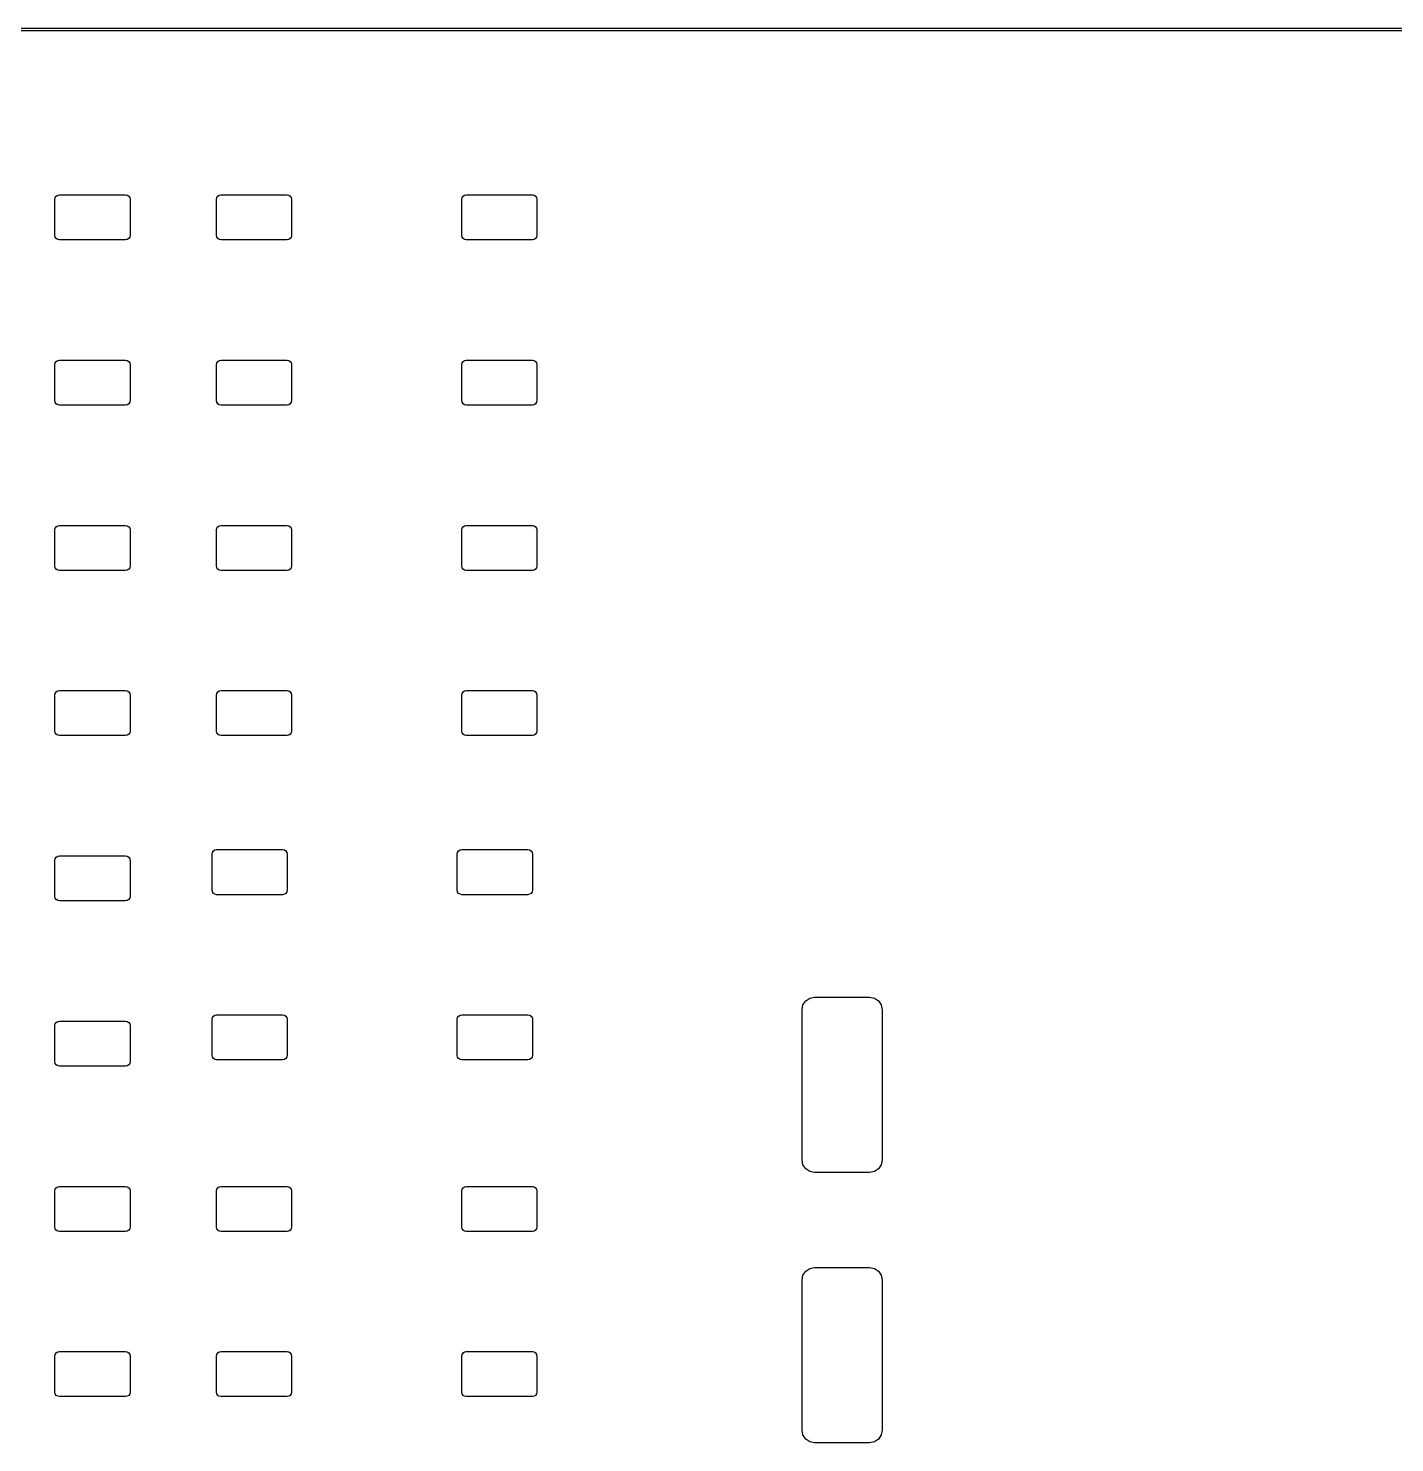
# Model space of a CAD drawing. Header units: millimetres. Extents: x 68 to 175, y -163 to -92.
# Drawn here: x 94.09 to 121.38, y -119.76 to -91.5 of the extents above; entities that cross this region are included whole.
import ezdxf

# ---------------------------------------------------------------- set-up
doc = ezdxf.new("R2010")
doc.units = ezdxf.units.MM
doc.layers.add('Edge.Cuts', color=254, linetype='CONTINUOUS', true_color=0xd0d2cd)

msp = doc.modelspace()

# ---------------------------------------------------------------- linework, layer by layer
at = {"layer": 'Edge.Cuts', "linetype": 'CONTINUOUS'}
for p, q in [((70.1626, -91.5034), (172.6008, -91.5034)), ((172.6008, -91.5534), (70.1692, -91.5534)), ((94.621, -94.922), (94.627851, -94.887558)), ((94.621, -95.642), (94.621, -94.922)), ((94.627851, -94.887558), (94.64736, -94.85836)), ((94.64736, -94.85836), (94.676558, -94.838851)), ((94.676558, -94.838851), (94.711, -94.832)), ((94.711, -94.832), (96.031, -94.832)), ((96.031, -94.832), (96.065442, -94.838851)), ((96.065442, -94.838851), (96.09464, -94.85836)), ((96.09464, -94.85836), (96.114149, -94.887558)), ((96.114149, -94.887558), (96.121, -94.922)), ((96.121, -94.922), (96.121, -95.642)), ((97.849, -94.922), (97.855851, -94.887558)), ((97.849, -95.642), (97.849, -94.922)), ((97.855851, -94.887558), (97.87536, -94.85836)), ((97.87536, -94.85836), (97.904558, -94.838851)), ((97.904558, -94.838851), (97.939, -94.832)), ((97.939, -94.832), (99.259, -94.832)), ((99.259, -94.832), (99.293442, -94.838851)), ((99.293442, -94.838851), (99.32264, -94.85836)), ((99.32264, -94.85836), (99.342149, -94.887558)), ((99.342149, -94.887558), (99.349, -94.922)), ((99.349, -94.922), (99.349, -95.642)), ((102.749, -94.922), (102.755851, -94.887558)), ((102.749, -95.642), (102.749, -94.922)), ((102.755851, -94.887558), (102.77536, -94.85836)), ((102.77536, -94.85836), (102.804558, -94.838851)), ((102.804558, -94.838851), (102.839, -94.832)), ((102.839, -94.832), (104.159, -94.832)), ((104.159, -94.832), (104.193442, -94.838851)), ((104.193442, -94.838851), (104.22264, -94.85836)), ((104.22264, -94.85836), (104.242149, -94.887558)), ((104.242149, -94.887558), (104.249, -94.922)), ((104.249, -94.922), (104.249, -95.642)), ((94.627851, -95.676442), (94.621, -95.642)), ((94.64736, -95.70564), (94.627851, -95.676442)), ((94.676558, -95.725149), (94.64736, -95.70564)), ((94.711, -95.732), (94.676558, -95.725149)), ((96.031, -95.732), (94.711, -95.732)), ((96.065442, -95.725149), (96.031, -95.732)), ((96.09464, -95.70564), (96.065442, -95.725149)), ((96.114149, -95.676442), (96.09464, -95.70564)), ((96.121, -95.642), (96.114149, -95.676442)), ((97.855851, -95.676442), (97.849, -95.642)), ((97.87536, -95.70564), (97.855851, -95.676442)), ((97.904558, -95.725149), (97.87536, -95.70564)), ((97.939, -95.732), (97.904558, -95.725149)), ((99.259, -95.732), (97.939, -95.732)), ((99.293442, -95.725149), (99.259, -95.732)), ((99.32264, -95.70564), (99.293442, -95.725149)), ((99.342149, -95.676442), (99.32264, -95.70564)), ((99.349, -95.642), (99.342149, -95.676442)), ((102.755851, -95.676442), (102.749, -95.642)), ((102.77536, -95.70564), (102.755851, -95.676442)), ((102.804558, -95.725149), (102.77536, -95.70564)), ((102.839, -95.732), (102.804558, -95.725149)), ((104.159, -95.732), (102.839, -95.732)), ((104.193442, -95.725149), (104.159, -95.732)), ((104.22264, -95.70564), (104.193442, -95.725149)), ((104.242149, -95.676442), (104.22264, -95.70564)), ((104.249, -95.642), (104.242149, -95.676442)), ((94.621, -98.222), (94.627851, -98.187558)), ((94.621, -98.942), (94.621, -98.222)), ((94.627851, -98.187558), (94.64736, -98.15836)), ((94.64736, -98.15836), (94.676558, -98.138851)), ((94.676558, -98.138851), (94.711, -98.132)), ((94.711, -98.132), (96.031, -98.132)), ((96.031, -98.132), (96.065442, -98.138851)), ((96.065442, -98.138851), (96.09464, -98.15836)), ((96.09464, -98.15836), (96.114149, -98.187558)), ((96.114149, -98.187558), (96.121, -98.222)), ((96.121, -98.222), (96.121, -98.942)), ((97.849, -98.222), (97.855851, -98.187558)), ((97.849, -98.942), (97.849, -98.222)), ((97.855851, -98.187558), (97.87536, -98.15836)), ((97.87536, -98.15836), (97.904558, -98.138851)), ((97.904558, -98.138851), (97.939, -98.132)), ((97.939, -98.132), (99.259, -98.132)), ((99.259, -98.132), (99.293442, -98.138851)), ((99.293442, -98.138851), (99.32264, -98.15836)), ((99.32264, -98.15836), (99.342149, -98.187558)), ((99.342149, -98.187558), (99.349, -98.222)), ((99.349, -98.222), (99.349, -98.942)), ((102.749, -98.222), (102.755851, -98.187558)), ((102.749, -98.942), (102.749, -98.222)), ((102.755851, -98.187558), (102.77536, -98.15836)), ((102.77536, -98.15836), (102.804558, -98.138851)), ((102.804558, -98.138851), (102.839, -98.132)), ((102.839, -98.132), (104.159, -98.132)), ((104.159, -98.132), (104.193442, -98.138851)), ((104.193442, -98.138851), (104.22264, -98.15836)), ((104.22264, -98.15836), (104.242149, -98.187558)), ((104.242149, -98.187558), (104.249, -98.222)), ((104.249, -98.222), (104.249, -98.942)), ((94.627851, -98.976442), (94.621, -98.942)), ((94.64736, -99.00564), (94.627851, -98.976442)), ((94.676558, -99.025149), (94.64736, -99.00564)), ((94.711, -99.032), (94.676558, -99.025149)), ((96.031, -99.032), (94.711, -99.032)), ((96.065442, -99.025149), (96.031, -99.032)), ((96.09464, -99.00564), (96.065442, -99.025149)), ((96.114149, -98.976442), (96.09464, -99.00564)), ((96.121, -98.942), (96.114149, -98.976442)), ((97.855851, -98.976442), (97.849, -98.942)), ((97.87536, -99.00564), (97.855851, -98.976442)), ((97.904558, -99.025149), (97.87536, -99.00564)), ((97.939, -99.032), (97.904558, -99.025149)), ((99.259, -99.032), (97.939, -99.032)), ((99.293442, -99.025149), (99.259, -99.032)), ((99.32264, -99.00564), (99.293442, -99.025149)), ((99.342149, -98.976442), (99.32264, -99.00564)), ((99.349, -98.942), (99.342149, -98.976442)), ((102.755851, -98.976442), (102.749, -98.942)), ((102.77536, -99.00564), (102.755851, -98.976442)), ((102.804558, -99.025149), (102.77536, -99.00564)), ((102.839, -99.032), (102.804558, -99.025149)), ((104.159, -99.032), (102.839, -99.032)), ((104.193442, -99.025149), (104.159, -99.032)), ((104.22264, -99.00564), (104.193442, -99.025149)), ((104.242149, -98.976442), (104.22264, -99.00564)), ((104.249, -98.942), (104.242149, -98.976442)), ((94.64736, -101.46236), (94.676558, -101.442851)), ((94.676558, -101.442851), (94.711, -101.436)), ((94.711, -101.436), (96.031, -101.436)), ((96.031, -101.436), (96.065442, -101.442851)), ((96.065442, -101.442851), (96.09464, -101.46236)), ((97.87536, -101.46236), (97.904558, -101.442851)), ((97.904558, -101.442851), (97.939, -101.436)), ((97.939, -101.436), (99.259, -101.436)), ((99.259, -101.436), (99.293442, -101.442851)), ((99.293442, -101.442851), (99.32264, -101.46236)), ((102.77536, -101.46236), (102.804558, -101.442851)), ((102.804558, -101.442851), (102.839, -101.436)), ((102.839, -101.436), (104.159, -101.436)), ((104.159, -101.436), (104.193442, -101.442851)), ((104.193442, -101.442851), (104.22264, -101.46236)), ((94.621, -101.526), (94.627851, -101.491558)), ((94.621, -102.246), (94.621, -101.526)), ((94.627851, -101.491558), (94.64736, -101.46236)), ((96.09464, -101.46236), (96.114149, -101.491558)), ((96.114149, -101.491558), (96.121, -101.526)), ((96.121, -101.526), (96.121, -102.246)), ((97.849, -101.526), (97.855851, -101.491558)), ((97.849, -102.246), (97.849, -101.526)), ((97.855851, -101.491558), (97.87536, -101.46236)), ((99.32264, -101.46236), (99.342149, -101.491558)), ((99.342149, -101.491558), (99.349, -101.526)), ((99.349, -101.526), (99.349, -102.246)), ((102.749, -101.526), (102.755851, -101.491558)), ((102.749, -102.246), (102.749, -101.526)), ((102.755851, -101.491558), (102.77536, -101.46236)), ((104.22264, -101.46236), (104.242149, -101.491558)), ((104.242149, -101.491558), (104.249, -101.526)), ((104.249, -101.526), (104.249, -102.246)), ((94.627851, -102.280442), (94.621, -102.246)), ((94.64736, -102.30964), (94.627851, -102.280442)), ((96.114149, -102.280442), (96.09464, -102.30964)), ((96.121, -102.246), (96.114149, -102.280442)), ((97.855851, -102.280442), (97.849, -102.246)), ((97.87536, -102.30964), (97.855851, -102.280442)), ((99.342149, -102.280442), (99.32264, -102.30964)), ((99.349, -102.246), (99.342149, -102.280442)), ((102.755851, -102.280442), (102.749, -102.246)), ((102.77536, -102.30964), (102.755851, -102.280442)), ((104.242149, -102.280442), (104.22264, -102.30964)), ((104.249, -102.246), (104.242149, -102.280442)), ((94.676558, -102.329149), (94.64736, -102.30964)), ((94.711, -102.336), (94.676558, -102.329149)), ((96.031, -102.336), (94.711, -102.336)), ((96.065442, -102.329149), (96.031, -102.336)), ((96.09464, -102.30964), (96.065442, -102.329149)), ((97.904558, -102.329149), (97.87536, -102.30964)), ((97.939, -102.336), (97.904558, -102.329149)), ((99.259, -102.336), (97.939, -102.336)), ((99.293442, -102.329149), (99.259, -102.336)), ((99.32264, -102.30964), (99.293442, -102.329149)), ((102.804558, -102.329149), (102.77536, -102.30964)), ((102.839, -102.336), (102.804558, -102.329149)), ((104.159, -102.336), (102.839, -102.336)), ((104.193442, -102.329149), (104.159, -102.336)), ((104.22264, -102.30964), (104.193442, -102.329149)), ((94.621, -104.826), (94.627851, -104.791558)), ((94.621, -105.546), (94.621, -104.826)), ((94.627851, -104.791558), (94.64736, -104.76236)), ((94.64736, -104.76236), (94.676558, -104.742851)), ((94.676558, -104.742851), (94.711, -104.736)), ((94.711, -104.736), (96.031, -104.736)), ((96.031, -104.736), (96.065442, -104.742851)), ((96.065442, -104.742851), (96.09464, -104.76236)), ((96.09464, -104.76236), (96.114149, -104.791558)), ((96.114149, -104.791558), (96.121, -104.826)), ((96.121, -104.826), (96.121, -105.546)), ((97.849, -104.826), (97.855851, -104.791558)), ((97.849, -105.546), (97.849, -104.826)), ((97.855851, -104.791558), (97.87536, -104.76236)), ((97.87536, -104.76236), (97.904558, -104.742851)), ((97.904558, -104.742851), (97.939, -104.736)), ((97.939, -104.736), (99.259, -104.736)), ((99.259, -104.736), (99.293442, -104.742851)), ((99.293442, -104.742851), (99.32264, -104.76236)), ((99.32264, -104.76236), (99.342149, -104.791558)), ((99.342149, -104.791558), (99.349, -104.826)), ((99.349, -104.826), (99.349, -105.546)), ((102.749, -104.826), (102.755851, -104.791558)), ((102.749, -105.546), (102.749, -104.826)), ((102.755851, -104.791558), (102.77536, -104.76236)), ((102.77536, -104.76236), (102.804558, -104.742851)), ((102.804558, -104.742851), (102.839, -104.736)), ((102.839, -104.736), (104.159, -104.736)), ((104.159, -104.736), (104.193442, -104.742851)), ((104.193442, -104.742851), (104.22264, -104.76236)), ((104.22264, -104.76236), (104.242149, -104.791558)), ((104.242149, -104.791558), (104.249, -104.826)), ((104.249, -104.826), (104.249, -105.546)), ((94.627851, -105.580442), (94.621, -105.546)), ((94.64736, -105.60964), (94.627851, -105.580442)), ((94.676558, -105.629149), (94.64736, -105.60964)), ((94.711, -105.636), (94.676558, -105.629149)), ((96.031, -105.636), (94.711, -105.636)), ((96.065442, -105.629149), (96.031, -105.636)), ((96.09464, -105.60964), (96.065442, -105.629149)), ((96.114149, -105.580442), (96.09464, -105.60964)), ((96.121, -105.546), (96.114149, -105.580442)), ((97.855851, -105.580442), (97.849, -105.546)), ((97.87536, -105.60964), (97.855851, -105.580442)), ((97.904558, -105.629149), (97.87536, -105.60964)), ((97.939, -105.636), (97.904558, -105.629149)), ((99.259, -105.636), (97.939, -105.636)), ((99.293442, -105.629149), (99.259, -105.636)), ((99.32264, -105.60964), (99.293442, -105.629149)), ((99.342149, -105.580442), (99.32264, -105.60964)), ((99.349, -105.546), (99.342149, -105.580442)), ((102.755851, -105.580442), (102.749, -105.546)), ((102.77536, -105.60964), (102.755851, -105.580442)), ((102.804558, -105.629149), (102.77536, -105.60964)), ((102.839, -105.636), (102.804558, -105.629149)), ((104.159, -105.636), (102.839, -105.636)), ((104.193442, -105.629149), (104.159, -105.636)), ((104.22264, -105.60964), (104.193442, -105.629149)), ((104.242149, -105.580442), (104.22264, -105.60964)), ((104.249, -105.546), (104.242149, -105.580442)), ((97.765851, -107.969558), (97.78536, -107.94036)), ((97.78536, -107.94036), (97.814558, -107.920851)), ((97.814558, -107.920851), (97.849, -107.914)), ((97.849, -107.914), (99.169, -107.914)), ((99.169, -107.914), (99.203442, -107.920851)), ((99.203442, -107.920851), (99.23264, -107.94036)), ((99.23264, -107.94036), (99.252149, -107.969558)), ((102.665851, -107.969558), (102.68536, -107.94036)), ((102.68536, -107.94036), (102.714558, -107.920851)), ((102.714558, -107.920851), (102.749, -107.914)), ((102.749, -107.914), (104.069, -107.914)), ((104.069, -107.914), (104.103442, -107.920851)), ((104.103442, -107.920851), (104.13264, -107.94036)), ((104.13264, -107.94036), (104.152149, -107.969558)), ((94.621, -108.13), (94.627851, -108.095558)), ((94.621, -108.85), (94.621, -108.13)), ((94.627851, -108.095558), (94.64736, -108.06636)), ((94.64736, -108.06636), (94.676558, -108.046851)), ((94.676558, -108.046851), (94.711, -108.04)), ((94.711, -108.04), (96.031, -108.04)), ((96.031, -108.04), (96.065442, -108.046851)), ((96.065442, -108.046851), (96.09464, -108.06636)), ((96.09464, -108.06636), (96.114149, -108.095558)), ((96.114149, -108.095558), (96.121, -108.13)), ((96.121, -108.13), (96.121, -108.85)), ((97.759, -108.004), (97.765851, -107.969558)), ((97.759, -108.724), (97.759, -108.004)), ((99.252149, -107.969558), (99.259, -108.004)), ((99.259, -108.004), (99.259, -108.724)), ((102.659, -108.004), (102.665851, -107.969558)), ((102.659, -108.724), (102.659, -108.004)), ((104.152149, -107.969558), (104.159, -108.004)), ((104.159, -108.004), (104.159, -108.724)), ((97.765851, -108.758442), (97.759, -108.724)), ((97.78536, -108.78764), (97.765851, -108.758442)), ((97.814558, -108.807149), (97.78536, -108.78764)), ((99.23264, -108.78764), (99.203442, -108.807149)), ((99.252149, -108.758442), (99.23264, -108.78764)), ((99.259, -108.724), (99.252149, -108.758442)), ((102.665851, -108.758442), (102.659, -108.724)), ((102.68536, -108.78764), (102.665851, -108.758442)), ((102.714558, -108.807149), (102.68536, -108.78764)), ((104.13264, -108.78764), (104.103442, -108.807149)), ((104.152149, -108.758442), (104.13264, -108.78764)), ((104.159, -108.724), (104.152149, -108.758442)), ((94.627851, -108.884442), (94.621, -108.85)), ((94.64736, -108.91364), (94.627851, -108.884442)), ((94.676558, -108.933149), (94.64736, -108.91364)), ((94.711, -108.94), (94.676558, -108.933149)), ((96.031, -108.94), (94.711, -108.94)), ((96.065442, -108.933149), (96.031, -108.94)), ((96.09464, -108.91364), (96.065442, -108.933149)), ((96.114149, -108.884442), (96.09464, -108.91364)), ((96.121, -108.85), (96.114149, -108.884442)), ((97.849, -108.814), (97.814558, -108.807149)), ((99.169, -108.814), (97.849, -108.814)), ((99.203442, -108.807149), (99.169, -108.814)), ((102.749, -108.814), (102.714558, -108.807149)), ((104.069, -108.814), (102.749, -108.814)), ((104.103442, -108.807149), (104.069, -108.814)), ((109.5454, -111.114), (109.56443, -111.018329)), ((109.56443, -111.018329), (109.618623, -110.937223)), ((109.618623, -110.937223), (109.699729, -110.88303)), ((109.699729, -110.88303), (109.7954, -110.864)), ((109.7954, -110.864), (110.8954, -110.864)), ((110.8954, -110.864), (110.991071, -110.88303)), ((110.991071, -110.88303), (111.072177, -110.937223)), ((111.072177, -110.937223), (111.12637, -111.018329)), ((111.12637, -111.018329), (111.1454, -111.114)), ((94.676558, -111.346851), (94.711, -111.34)), ((94.711, -111.34), (96.031, -111.34)), ((96.031, -111.34), (96.065442, -111.346851)), ((97.759, -111.304), (97.765851, -111.269558)), ((97.759, -112.024), (97.759, -111.304)), ((97.765851, -111.269558), (97.78536, -111.24036)), ((97.78536, -111.24036), (97.814558, -111.220851)), ((97.814558, -111.220851), (97.849, -111.214)), ((97.849, -111.214), (99.169, -111.214)), ((99.169, -111.214), (99.203442, -111.220851)), ((99.203442, -111.220851), (99.23264, -111.24036)), ((99.23264, -111.24036), (99.252149, -111.269558)), ((99.252149, -111.269558), (99.259, -111.304)), ((99.259, -111.304), (99.259, -112.024)), ((102.659, -111.304), (102.665851, -111.269558)), ((102.659, -112.024), (102.659, -111.304)), ((102.665851, -111.269558), (102.68536, -111.24036)), ((102.68536, -111.24036), (102.714558, -111.220851)), ((102.714558, -111.220851), (102.749, -111.214)), ((102.749, -111.214), (104.069, -111.214)), ((104.069, -111.214), (104.103442, -111.220851)), ((104.103442, -111.220851), (104.13264, -111.24036)), ((104.13264, -111.24036), (104.152149, -111.269558)), ((104.152149, -111.269558), (104.159, -111.304)), ((104.159, -111.304), (104.159, -112.024)), ((109.5454, -114.114), (109.5454, -111.114)), ((111.1454, -111.114), (111.1454, -114.114)), ((94.621, -111.43), (94.627851, -111.395558)), ((94.621, -112.15), (94.621, -111.43)), ((94.627851, -111.395558), (94.64736, -111.36636)), ((94.64736, -111.36636), (94.676558, -111.346851)), ((96.065442, -111.346851), (96.09464, -111.36636)), ((96.09464, -111.36636), (96.114149, -111.395558)), ((96.114149, -111.395558), (96.121, -111.43)), ((96.121, -111.43), (96.121, -112.15)), ((94.627851, -112.184442), (94.621, -112.15)), ((94.64736, -112.21364), (94.627851, -112.184442)), ((96.114149, -112.184442), (96.09464, -112.21364)), ((96.121, -112.15), (96.114149, -112.184442)), ((97.765851, -112.058442), (97.759, -112.024)), ((97.78536, -112.08764), (97.765851, -112.058442)), ((97.814558, -112.107149), (97.78536, -112.08764)), ((97.849, -112.114), (97.814558, -112.107149)), ((99.169, -112.114), (97.849, -112.114)), ((99.203442, -112.107149), (99.169, -112.114)), ((99.23264, -112.08764), (99.203442, -112.107149)), ((99.252149, -112.058442), (99.23264, -112.08764)), ((99.259, -112.024), (99.252149, -112.058442)), ((102.665851, -112.058442), (102.659, -112.024)), ((102.68536, -112.08764), (102.665851, -112.058442)), ((102.714558, -112.107149), (102.68536, -112.08764)), ((102.749, -112.114), (102.714558, -112.107149)), ((104.069, -112.114), (102.749, -112.114)), ((104.103442, -112.107149), (104.069, -112.114)), ((104.13264, -112.08764), (104.103442, -112.107149)), ((104.152149, -112.058442), (104.13264, -112.08764)), ((104.159, -112.024), (104.152149, -112.058442)), ((94.676558, -112.233149), (94.64736, -112.21364)), ((94.711, -112.24), (94.676558, -112.233149)), ((96.031, -112.24), (94.711, -112.24)), ((96.065442, -112.233149), (96.031, -112.24)), ((96.09464, -112.21364), (96.065442, -112.233149)), ((109.56443, -114.209671), (109.5454, -114.114)), ((111.1454, -114.114), (111.12637, -114.209671)), ((109.618623, -114.290777), (109.56443, -114.209671)), ((109.699729, -114.34497), (109.618623, -114.290777)), ((109.7954, -114.364), (109.699729, -114.34497)), ((110.8954, -114.364), (109.7954, -114.364)), ((110.991071, -114.34497), (110.8954, -114.364)), ((111.072177, -114.290777), (110.991071, -114.34497)), ((111.12637, -114.209671), (111.072177, -114.290777)), ((94.621, -114.734), (94.627851, -114.699558)), ((94.621, -115.454), (94.621, -114.734)), ((94.627851, -114.699558), (94.64736, -114.67036)), ((94.64736, -114.67036), (94.676558, -114.650851)), ((94.676558, -114.650851), (94.711, -114.644)), ((94.711, -114.644), (96.031, -114.644)), ((96.031, -114.644), (96.065442, -114.650851)), ((96.065442, -114.650851), (96.09464, -114.67036)), ((96.09464, -114.67036), (96.114149, -114.699558)), ((96.114149, -114.699558), (96.121, -114.734)), ((96.121, -114.734), (96.121, -115.454)), ((97.849, -114.734), (97.855851, -114.699558)), ((97.849, -115.454), (97.849, -114.734)), ((97.855851, -114.699558), (97.87536, -114.67036)), ((97.87536, -114.67036), (97.904558, -114.650851)), ((97.904558, -114.650851), (97.939, -114.644)), ((97.939, -114.644), (99.259, -114.644)), ((99.259, -114.644), (99.293442, -114.650851)), ((99.293442, -114.650851), (99.32264, -114.67036)), ((99.32264, -114.67036), (99.342149, -114.699558)), ((99.342149, -114.699558), (99.349, -114.734)), ((99.349, -114.734), (99.349, -115.454)), ((102.749, -114.734), (102.755851, -114.699558)), ((102.749, -115.454), (102.749, -114.734)), ((102.755851, -114.699558), (102.77536, -114.67036)), ((102.77536, -114.67036), (102.804558, -114.650851)), ((102.804558, -114.650851), (102.839, -114.644)), ((102.839, -114.644), (104.159, -114.644)), ((104.159, -114.644), (104.193442, -114.650851)), ((104.193442, -114.650851), (104.22264, -114.67036)), ((104.22264, -114.67036), (104.242149, -114.699558)), ((104.242149, -114.699558), (104.249, -114.734)), ((104.249, -114.734), (104.249, -115.454)), ((94.627851, -115.488442), (94.621, -115.454)), ((94.64736, -115.51764), (94.627851, -115.488442)), ((94.676558, -115.537149), (94.64736, -115.51764)), ((94.711, -115.544), (94.676558, -115.537149)), ((96.031, -115.544), (94.711, -115.544)), ((96.065442, -115.537149), (96.031, -115.544)), ((96.09464, -115.51764), (96.065442, -115.537149)), ((96.114149, -115.488442), (96.09464, -115.51764)), ((96.121, -115.454), (96.114149, -115.488442)), ((97.855851, -115.488442), (97.849, -115.454)), ((97.87536, -115.51764), (97.855851, -115.488442)), ((97.904558, -115.537149), (97.87536, -115.51764)), ((97.939, -115.544), (97.904558, -115.537149)), ((99.259, -115.544), (97.939, -115.544)), ((99.293442, -115.537149), (99.259, -115.544)), ((99.32264, -115.51764), (99.293442, -115.537149)), ((99.342149, -115.488442), (99.32264, -115.51764)), ((99.349, -115.454), (99.342149, -115.488442)), ((102.755851, -115.488442), (102.749, -115.454)), ((102.77536, -115.51764), (102.755851, -115.488442)), ((102.804558, -115.537149), (102.77536, -115.51764)), ((102.839, -115.544), (102.804558, -115.537149)), ((104.159, -115.544), (102.839, -115.544)), ((104.193442, -115.537149), (104.159, -115.544)), ((104.22264, -115.51764), (104.193442, -115.537149)), ((104.242149, -115.488442), (104.22264, -115.51764)), ((104.249, -115.454), (104.242149, -115.488442)), ((109.5454, -116.514), (109.56443, -116.418329)), ((109.56443, -116.418329), (109.618623, -116.337223)), ((109.618623, -116.337223), (109.699729, -116.28303)), ((109.699729, -116.28303), (109.7954, -116.264)), ((109.7954, -116.264), (110.8954, -116.264)), ((110.8954, -116.264), (110.991071, -116.28303)), ((110.991071, -116.28303), (111.072177, -116.337223)), ((111.072177, -116.337223), (111.12637, -116.418329)), ((111.12637, -116.418329), (111.1454, -116.514)), ((109.5454, -119.514), (109.5454, -116.514)), ((111.1454, -116.514), (111.1454, -119.514)), ((94.621, -118.034), (94.627851, -117.999558)), ((94.621, -118.754), (94.621, -118.034)), ((94.627851, -117.999558), (94.64736, -117.97036)), ((94.64736, -117.97036), (94.676558, -117.950851)), ((94.676558, -117.950851), (94.711, -117.944)), ((94.711, -117.944), (96.031, -117.944)), ((96.031, -117.944), (96.065442, -117.950851)), ((96.065442, -117.950851), (96.09464, -117.97036)), ((96.09464, -117.97036), (96.114149, -117.999558)), ((96.114149, -117.999558), (96.121, -118.034)), ((96.121, -118.034), (96.121, -118.754)), ((97.849, -118.034), (97.855851, -117.999558)), ((97.849, -118.754), (97.849, -118.034)), ((97.855851, -117.999558), (97.87536, -117.97036)), ((97.87536, -117.97036), (97.904558, -117.950851)), ((97.904558, -117.950851), (97.939, -117.944)), ((97.939, -117.944), (99.259, -117.944)), ((99.259, -117.944), (99.293442, -117.950851)), ((99.293442, -117.950851), (99.32264, -117.97036)), ((99.32264, -117.97036), (99.342149, -117.999558)), ((99.342149, -117.999558), (99.349, -118.034)), ((99.349, -118.034), (99.349, -118.754)), ((102.749, -118.034), (102.755851, -117.999558)), ((102.749, -118.754), (102.749, -118.034)), ((102.755851, -117.999558), (102.77536, -117.97036)), ((102.77536, -117.97036), (102.804558, -117.950851)), ((102.804558, -117.950851), (102.839, -117.944)), ((102.839, -117.944), (104.159, -117.944)), ((104.159, -117.944), (104.193442, -117.950851)), ((104.193442, -117.950851), (104.22264, -117.97036)), ((104.22264, -117.97036), (104.242149, -117.999558)), ((104.242149, -117.999558), (104.249, -118.034)), ((104.249, -118.034), (104.249, -118.754)), ((94.627851, -118.788442), (94.621, -118.754)), ((94.64736, -118.81764), (94.627851, -118.788442)), ((94.676558, -118.837149), (94.64736, -118.81764)), ((94.711, -118.844), (94.676558, -118.837149)), ((96.031, -118.844), (94.711, -118.844)), ((96.065442, -118.837149), (96.031, -118.844)), ((96.09464, -118.81764), (96.065442, -118.837149)), ((96.114149, -118.788442), (96.09464, -118.81764)), ((96.121, -118.754), (96.114149, -118.788442)), ((97.855851, -118.788442), (97.849, -118.754)), ((97.87536, -118.81764), (97.855851, -118.788442)), ((97.904558, -118.837149), (97.87536, -118.81764)), ((97.939, -118.844), (97.904558, -118.837149)), ((99.259, -118.844), (97.939, -118.844)), ((99.293442, -118.837149), (99.259, -118.844)), ((99.32264, -118.81764), (99.293442, -118.837149)), ((99.342149, -118.788442), (99.32264, -118.81764)), ((99.349, -118.754), (99.342149, -118.788442)), ((102.755851, -118.788442), (102.749, -118.754)), ((102.77536, -118.81764), (102.755851, -118.788442)), ((102.804558, -118.837149), (102.77536, -118.81764)), ((102.839, -118.844), (102.804558, -118.837149)), ((104.159, -118.844), (102.839, -118.844)), ((104.193442, -118.837149), (104.159, -118.844)), ((104.22264, -118.81764), (104.193442, -118.837149)), ((104.242149, -118.788442), (104.22264, -118.81764)), ((104.249, -118.754), (104.242149, -118.788442)), ((109.56443, -119.609671), (109.5454, -119.514)), ((111.1454, -119.514), (111.12637, -119.609671)), ((109.618623, -119.690777), (109.56443, -119.609671)), ((109.699729, -119.74497), (109.618623, -119.690777)), ((109.7954, -119.764), (109.699729, -119.74497)), ((110.8954, -119.764), (109.7954, -119.764)), ((110.991071, -119.74497), (110.8954, -119.764)), ((111.072177, -119.690777), (110.991071, -119.74497)), ((111.12637, -119.609671), (111.072177, -119.690777))]:
    msp.add_line(p, q, dxfattribs=at)

doc.saveas('drawing.dxf')
